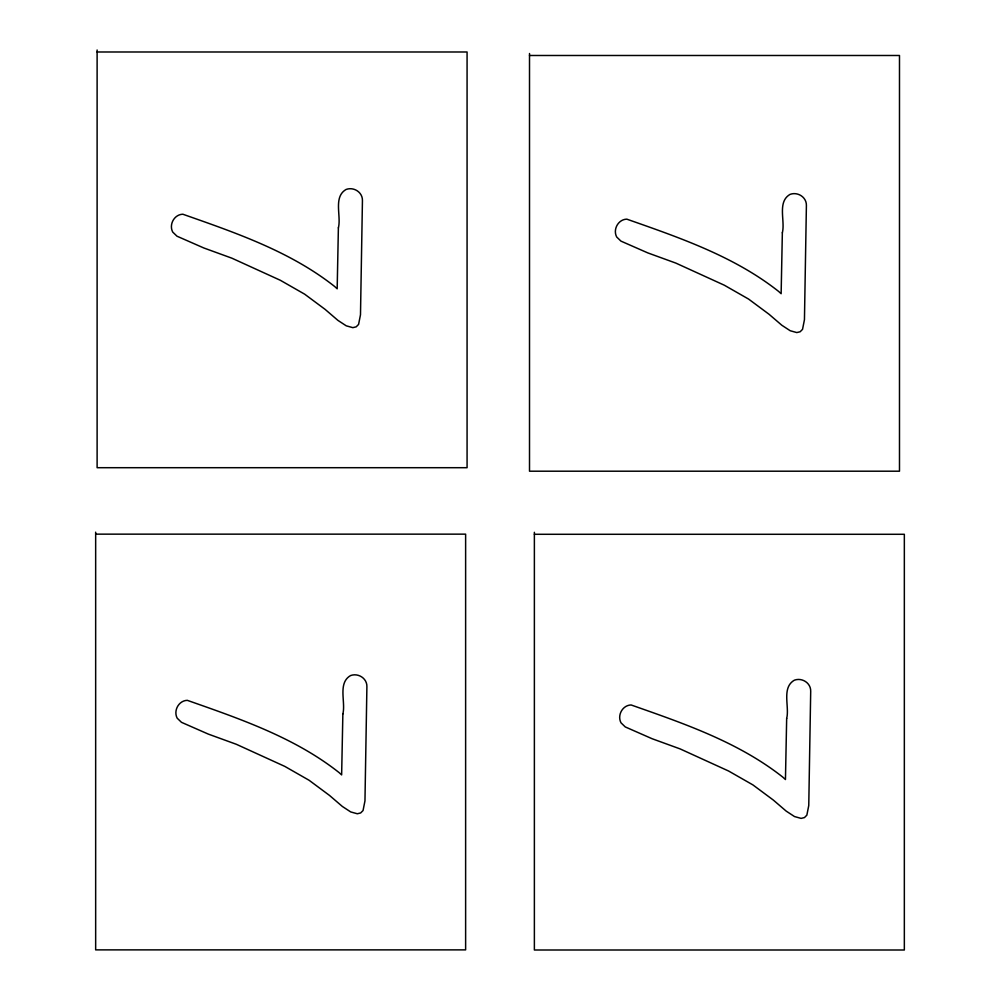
<?xml version="1.0" encoding="UTF-8"?>
<svg xmlns="http://www.w3.org/2000/svg" width="1000" height="1000" viewBox="0 0 1000 1000"><rect width="100%" height="100%" fill="white"/><g stroke="black" fill="none" stroke-linecap="round" stroke-linejoin="round"><path stroke-width="1.5" d="M97.112 51.988L467.075 51.988L467.075 467.7L97.112 467.7L97.112 50M529.513 55.487L899.488 55.487L899.488 471.2L529.513 471.2L529.513 53.5M95.662 534.15L465.625 534.15L465.625 949.875L95.662 949.875L95.662 532.163M534.375 534.288L904.338 534.288L904.338 950L534.375 950L534.375 532.3M338.387 227.825L337.175 288.788L334.625 286.475C290.212 251.4 235.637 232.775 182.838 214.225C174.237 214.425 168.75 224.587 172.725 232.075L177.013 236.213L203.85 247.987L231.9 258.188L280.35 280.287L304.637 294.163L325.037 309.312L337.9 320.363L346.25 325.825L352.837 327.65L356.188 326.838L358.575 324.425L360.487 314.775L362.438 200.625C362.725 192.237 353.713 186.588 346.087 189.462C333.025 196.962 341.438 216.025 338.387 227.825M342.863 713.938L341.637 774.9L339.087 772.588C294.675 737.5 240.1 718.888 187.3 700.337C178.713 700.537 173.225 710.688 177.188 718.188L181.475 722.325L208.312 734.1L236.363 744.3L284.812 766.4L309.1 780.275L329.5 795.425L342.375 806.475L350.725 811.938L357.312 813.763L360.65 812.95L363.05 810.537L364.963 800.888L366.9 686.737C367.2 678.35 358.175 672.7 350.55 675.575C337.488 683.062 345.9 702.138 342.863 713.938M782.35 232.75L781.137 293.7L778.587 291.4C734.163 256.312 679.6 237.688 626.8 219.15C618.2 219.35 612.712 229.5 616.688 237L620.962 241.125L647.8 252.9L675.85 263.1L724.3 285.2L748.587 299.075L768.988 314.225L781.862 325.275L790.212 330.737L796.8 332.562L800.15 331.763L802.537 329.35L804.45 319.688L806.4 205.55C806.688 197.15 797.663 191.513 790.05 194.387C776.975 201.875 785.387 220.938 782.35 232.75M786.663 718.562L785.45 779.525L782.9 777.212C738.475 742.125 683.9 723.512 631.1 704.963C622.513 705.163 617.025 715.312 621 722.812L625.275 726.938L652.113 738.725L680.163 748.925L728.612 771.025L752.9 784.9L773.3 800.05L786.175 811.1L794.525 816.562L801.112 818.388L804.463 817.575L806.85 815.163L808.763 805.512L810.7 691.363C811 682.975 801.975 677.325 794.362 680.2C781.287 687.688 789.7 706.762 786.663 718.562"/></g></svg>
